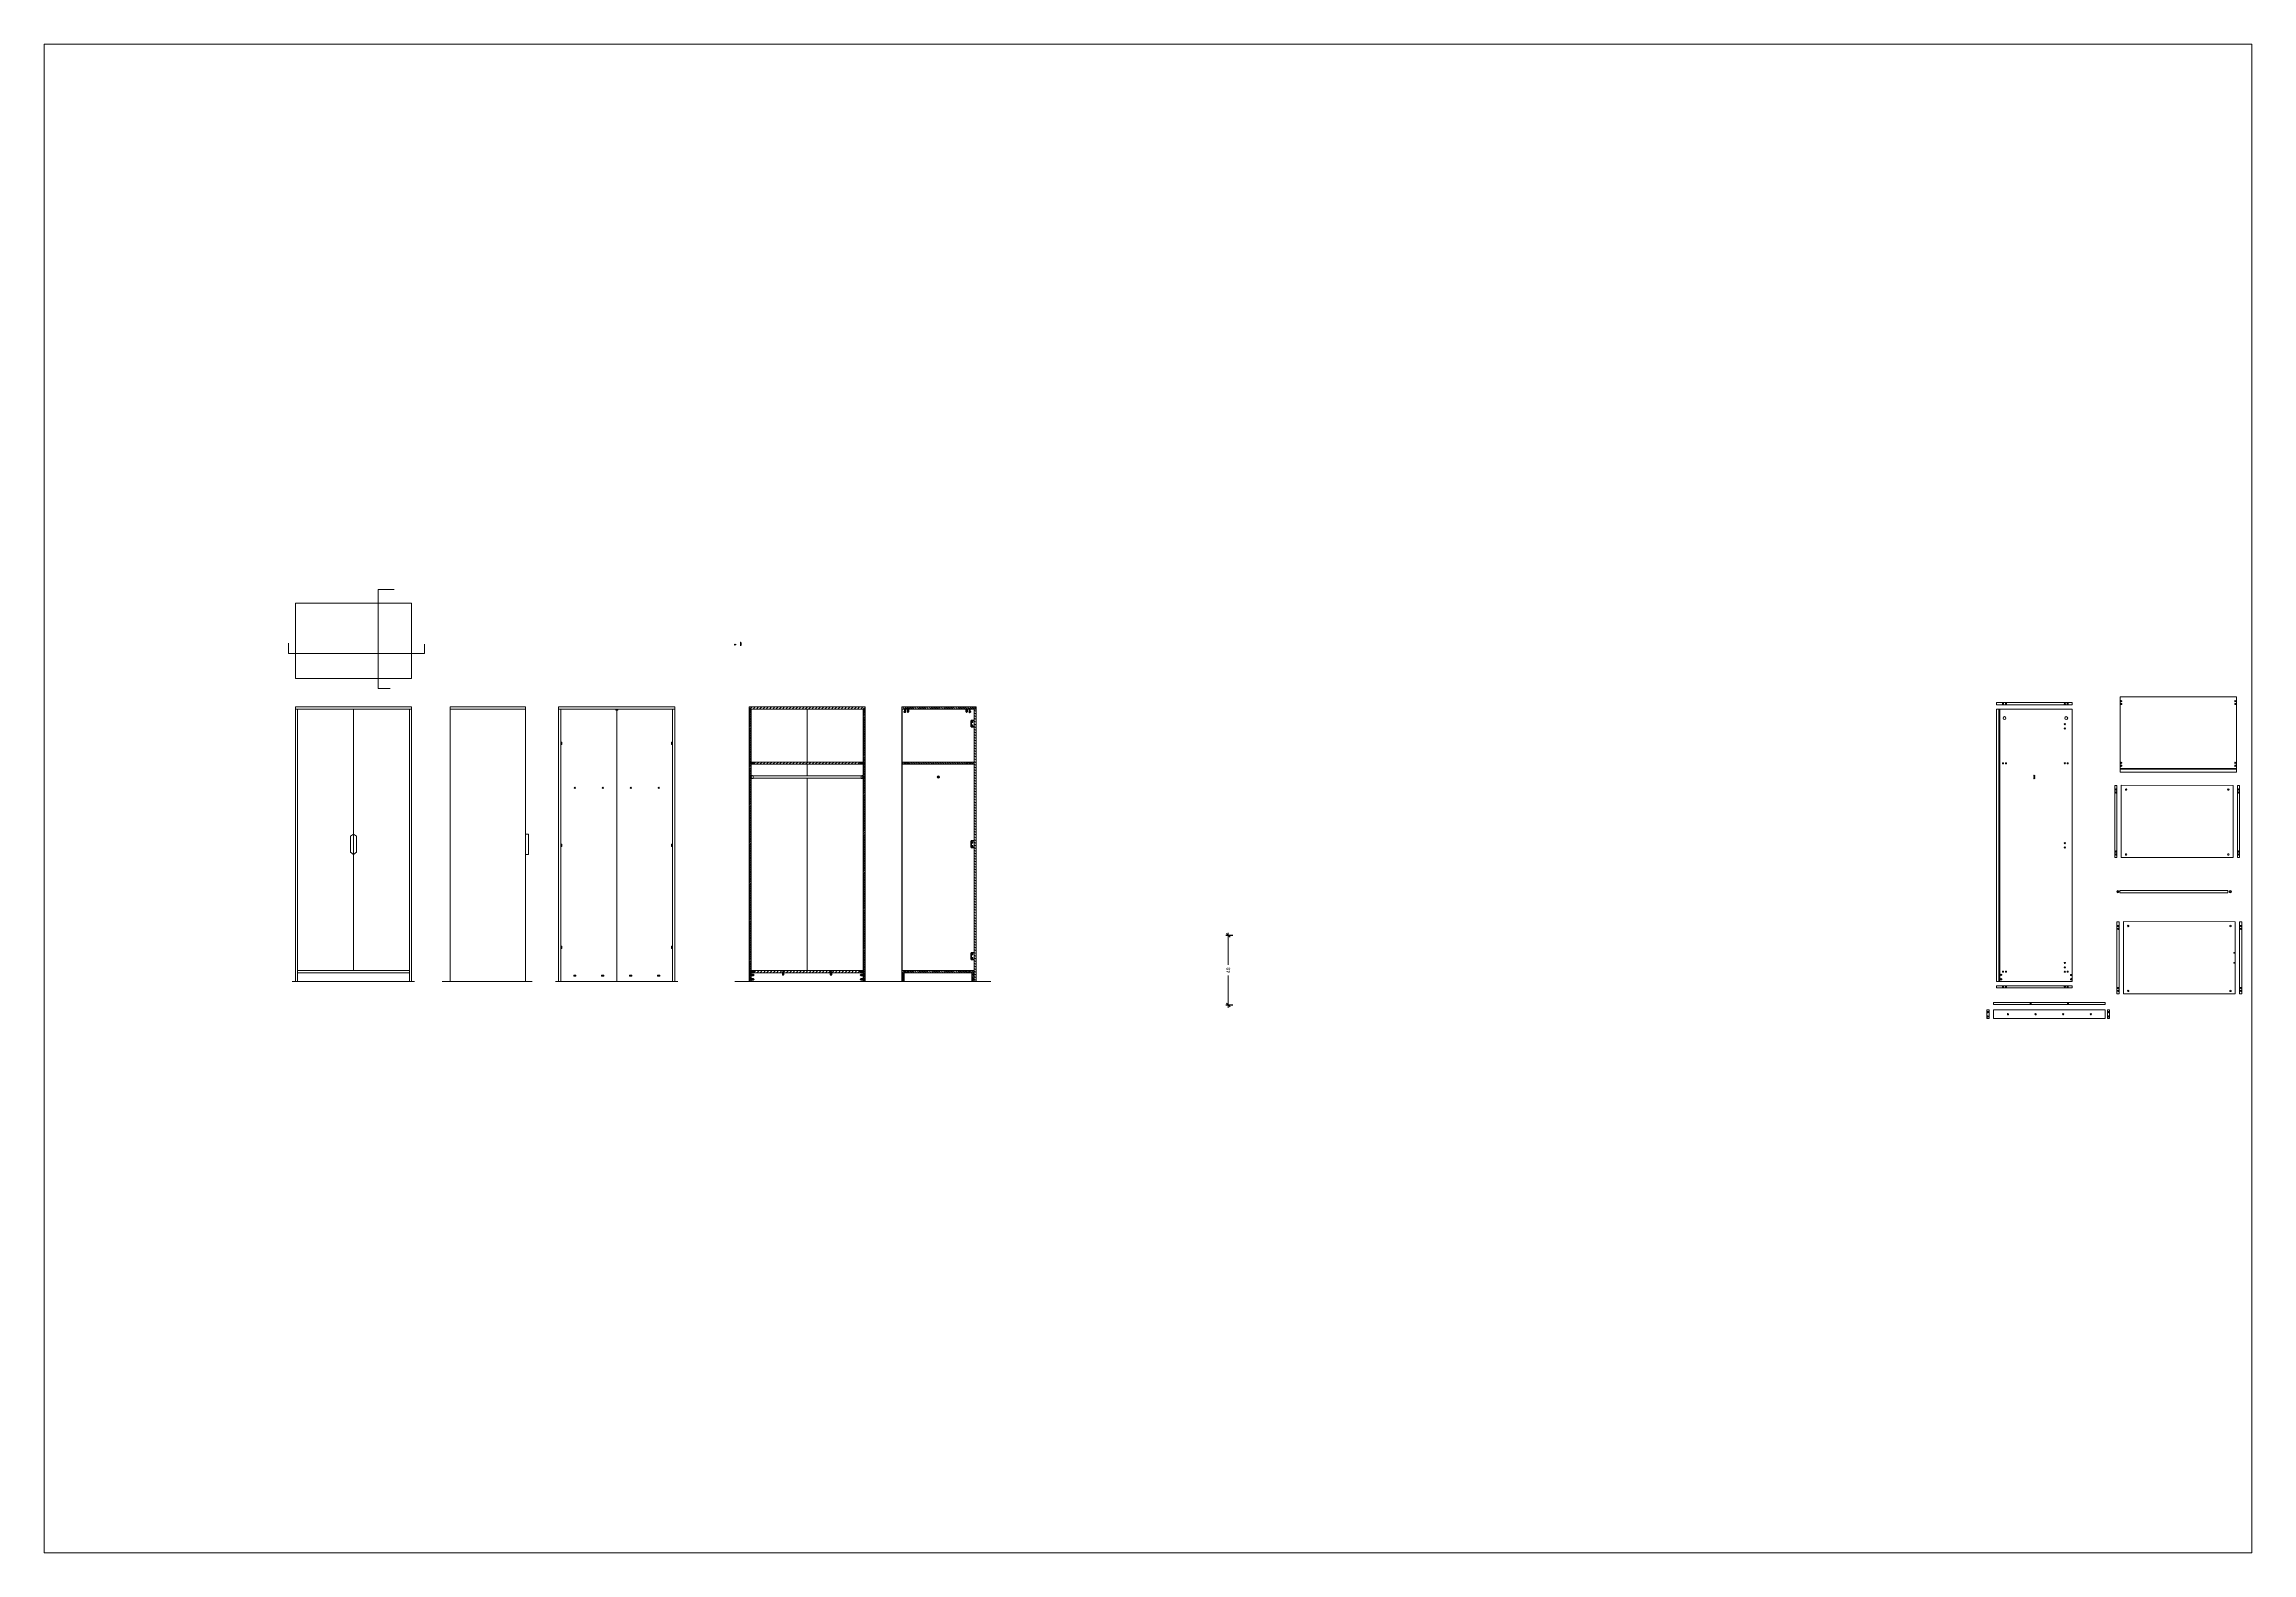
# Paper-space layout 'Layout1' of a CAD drawing. Header units: millimetres. Extents: x 29 to 260, y 20 to 177.
# The model-space entities are those that its viewports show. They can reach past a viewport. Long polylines and large blocks are cut down to what shows.
import ezdxf

# ---------------------------------------------------------------- set-up
doc = ezdxf.new("R2010")
doc.units = ezdxf.units.MM
doc.linetypes.add('ACAD_ISO02W100', pattern=[15, 12, -3])
for name, color, linetype, lineweight in [('linea di terra', 1, 'Continuous', 18), ('linee non sezionate', 8, 'Continuous', 18), ('linee quote', 6, 'Continuous', 18), ('linee sezionate', 7, 'Continuous', 18), ('retini', 11, 'Continuous', 18), ('riquadro viti', 2, 'Continuous', 18), ('viti e cerniere', 4, 'Continuous', 18)]:
    doc.layers.add(name, color=color, linetype=linetype, lineweight=lineweight)
doc.layers.add('viti sottili', color=4, linetype='Continuous')
doc.styles.add('ARIAL', font='Arial.ttf')
doc.dimstyles.new('E-0050_TICK_12', dxfattribs={"dimtxt": 2.5, "dimasz": 2.5, "dimexe": 1.8, "dimexo": 1.2, "dimgap": 1.8, "dimtad": 0, "dimdec": 0, "dimzin": 0, "dimdsep": 46, "dimtxsty": 'ARIAL', "dimblk": 'OBLIQUE', "dimblk1": 'OBLIQUE', "dimblk2": 'OBLIQUE', "dimcen": 1.8, "dimdle": 1.8, "dimclrd": 256, "dimclre": 256, "dimclrt": 256, "dimadec": 0, "dimazin": 0, "dimtfac": 1, "dimtdec": 0, "dimtmove": 1, "dimatfit": 3, "dimldrblk": 'OPEN90', "dimfxl": 1, "dimtfill": 1, "dimtfillclr": 7, "dimtolj": 1, "dimtzin": 0, "dimlwd": -1, "dimarcsym": 0})

# ---------------------------------------------------------------- blocks, each defined once
blk = doc.blocks.new('_Oblique')
at = {"color": 0, "linetype": 'ByBlock', "lineweight": -2}
blk.add_line((-0.5, -0.5), (0.5, 0.5), dxfattribs=at)
blk = doc.blocks.new('*D12')
at = {"layer": 'linee non sezionate', "lineweight": -2, "transparency": 16777216}
for p, q in [((3953, 1812.4), (3948.2, 1812.4)), ((3953, 1764.4), (3948.2, 1764.4))]:
    blk.add_line(p, q, dxfattribs=at)
at = {"layer": 'linee non sezionate', "transparency": 16777216}
for p, q in [((3950, 1814.2), (3950, 1792.1)), ((3950, 1762.6), (3950, 1784.8))]:
    blk.add_line(p, q, dxfattribs=at)
at = {"layer": 'linee non sezionate', "transparency": 16777216, "xscale": 2.5, "yscale": 2.5, "zscale": 2.5}
for p, rotation in [((3950, 1812.4), 90), ((3950, 1764.4), 270)]:
    blk.add_blockref('_Oblique', p, dxfattribs=dict(at, rotation=rotation))
at = {"layer": 'linee non sezionate', "transparency": 16777216, "insert": (3950, 1788.4), "char_height": 2.5, "attachment_point": 5, "rotation": 90, "style": 'ARIAL', "bg_fill": 3, "box_fill_scale": 1.1, "bg_fill_color": 256, "bg_fill_true_color": 13158600, "bg_fill_transparency": 0}
blk.add_mtext('\\A1;48', dxfattribs=at)
blk = doc.blocks.new('_Open90')
at = {"color": 0, "linetype": 'ByBlock', "lineweight": -2}
for p, q in [((0, 0), (-1, 0)), ((-0.5, 0.5), (0, 0)), ((0, 0), (-0.5, -0.5))]:
    blk.add_line(p, q, dxfattribs=at)
blk = doc.blocks.new('vitetassello')
at = {"layer": 'viti e cerniere'}
for p, q in [((-0.1, 1.8), (-0.1, 1.6)), ((-0.1, 1.6), (0.2, 1.6)), ((-0.1, 0.4), (-0.1, 1.6)), ((-0.1, 1.6), (-0.1, 1.6)), ((-0.1, 1.5), (0.3, 1.5)), ((-0.1, 0.5), (-0.1, 1.5)), ((-0.1, 0.5), (0.3, 0.5)), ((0.3, 0.4), (-0.1, 0.4)), ((0, 0.3), (0, 0.3)), ((0, 0.2), (0, 0.1)), ((0, 0.1), (0, 0)), ((0.1, 0.5), (0.1, 1.5)), ((0.1, 0.5), (0.1, 1.5)), ((0.1, 0.5), (0.1, 0.5)), ((0.1, 0.5), (0.1, 0.5)), ((0.1, 0.5), (0.1, 0.5)), ((0.2, 1.8), (0.2, 1.6)), ((0.2, 1.6), (0.2, 1.6)), ((0.2, 1.6), (0.3, 1.6)), ((0.2, 0.4), (0.2, 0.4)), ((0.2, 0.3), (0.2, 0.2)), ((0.2, 0.2), (0.2, 0.1)), ((0.2, 0), (0.2, 0)), ((0.3, 1.6), (0.3, 0.4)), ((0.3, 1.5), (0.3, 1.5)), ((0.3, 1.5), (0.3, 0.5)), ((0, 0), (0.2, 0))]:
    blk.add_line(p, q, dxfattribs=at)
blk.add_lwpolyline([(0.4, 1.8), (0.4, 1.9), (-0.2, 1.9), (-0.2, 1.8)], close=True, dxfattribs=at)
for points in [[(-0.1, 0.3), (0, 0.2), (0.2, 0.2), (0.2, 0.2), (-0.1, 0.3), (0, 0.3), (0.2, 0.2), (0.2, 0.2)], [(-0.1, 0.1), (0, 0.1), (0.2, 0), (0.2, 0), (-0.1, 0.1), (0, 0.1), (0.2, 0.1), (0.2, 0)], [(0, 0.4), (0, 0.3), (0.2, 0.3), (0.2, 0.3), (0, 0.4)], [(0.1, 0.4), (0.2, 0.4), (0.2, 0.3)]]:
    blk.add_lwpolyline(points, dxfattribs=at)

msp = doc.modelspace()

# ---------------------------------------------------------------- hatches: boundary and pattern name
at = {"layer": 'retini'}
h = msp.add_hatch(dxfattribs=at)
h.set_pattern_fill('ANSI31', color=256, scale=0.5)
h.paths.add_polyline_path([(3700, 1969.7), (3620, 1969.7), (3620, 1968.2), (3620.4, 1968.2), (3620.4, 1968.7), (3621.1, 1968.7), (3621.1, 1968.2), (3698.5, 1968.2), (3698.9, 1968.2), (3698.9, 1968.7), (3699.6, 1968.7), (3699.6, 1968.2), (3700, 1968.2)])
h = msp.add_hatch(dxfattribs=at)
h.set_pattern_fill('ANSI31', color=256, scale=0.3, angle=189)
h.paths.add_polyline_path([(3621.5, 1968.2), (3621.1, 1968.2), (3621.1, 1966.1), (3620.4, 1966.1), (3620.4, 1968.2), (3620, 1968.2), (3620, 1780.7), (3621.5, 1780.7), (3621.5, 1781.8), (3620.8, 1781.8), (3620.8, 1782.5), (3621.5, 1782.5), (3621.5, 1784.8), (3620.8, 1784.8), (3620.8, 1785.5), (3621.5, 1785.5), (3621.5, 1787), (3620.8, 1787), (3620.8, 1787.7), (3621.5, 1787.7), (3621.5, 1921.1), (3620.6, 1921.1), (3620.6, 1921.8), (3621.5, 1921.8), (3621.5, 1930.5), (3620.8, 1930.5), (3620.8, 1931.2), (3621.5, 1931.2)])
h = msp.add_hatch(dxfattribs=at)
h.set_pattern_fill('ANSI31', color=256, scale=0.3, angle=189)
h.paths.add_polyline_path([(3700, 1968.2), (3699.6, 1968.2), (3699.6, 1966.1), (3698.9, 1966.1), (3698.9, 1968.2), (3698.5, 1968.2), (3698.5, 1931.2), (3699.3, 1931.2), (3699.3, 1930.5), (3698.5, 1930.5), (3698.5, 1921.8), (3699.4, 1921.8), (3699.4, 1921.4), (3699.4, 1921.1), (3698.5, 1921.1), (3698.5, 1787.7), (3699.3, 1787.7), (3699.3, 1787), (3698.5, 1787), (3698.5, 1785.5), (3699.3, 1785.5), (3699.3, 1784.8), (3698.5, 1784.8), (3698.5, 1782.5), (3699.3, 1782.5), (3699.3, 1781.8), (3698.5, 1781.8), (3698.5, 1780.7), (3700, 1780.7)])
h = msp.add_hatch(dxfattribs=at)
h.set_pattern_fill('ANSI31', color=256, scale=0.3, angle=189)
h.paths.add_polyline_path([(3776.4, 1969.7), (3725.2, 1969.7), (3725.2, 1968.2), (3727, 1968.2), (3727, 1968.7), (3727.7, 1968.7), (3727.7, 1968.2), (3729, 1968.2), (3729, 1968.7), (3729.7, 1968.7), (3729.7, 1968.2), (3769.5, 1968.2), (3769.5, 1968.7), (3770.2, 1968.7), (3770.2, 1968.2), (3771.5, 1968.2), (3771.5, 1968.6), (3771.5, 1968.7), (3772.2, 1968.7), (3772.2, 1968.2), (3776.4, 1968.2)])
h = msp.add_hatch(dxfattribs=at)
h.set_pattern_fill('ANSI31', color=256, scale=0.5, angle=104)
h.paths.add_polyline_path([(3776.4, 1968.2), (3774.9, 1968.2), (3774.9, 1780.7), (3776.4, 1780.7)])
h = msp.add_hatch(dxfattribs=at)
h.set_pattern_fill('ANSI31', color=256, scale=0.5)
h.paths.add_polyline_path([(3698.5, 1931.7), (3621.5, 1931.7), (3621.5, 1931.2), (3623.3, 1931.2), (3623.3, 1930.5), (3621.5, 1930.5), (3621.5, 1930.2), (3698.5, 1930.2), (3698.5, 1930.5), (3696.8, 1930.5), (3696.8, 1931.2), (3698.5, 1931.2)])
h = msp.add_hatch(dxfattribs=at)
h.set_pattern_fill('ANSI31', color=256, scale=0.3, angle=189)
h.paths.add_polyline_path([(3774.9, 1931.7), (3725.4, 1931.7), (3725.4, 1930.2), (3774.9, 1930.2)])
h.paths.add_polyline_path([(3729, 1930.9, -1), (3729.8, 1930.9, -1)], flags=16)
h.paths.add_polyline_path([(3726.9, 1930.9, -1), (3727.8, 1930.9, -1)], flags=16)
h.paths.add_polyline_path([(3770.3, 1930.9, -1), (3769.5, 1930.9, -1)], flags=16)
h.paths.add_polyline_path([(3772.3, 1930.9, -1), (3771.5, 1930.9, -1)], flags=16)
h = msp.add_hatch(dxfattribs=at)
h.set_pattern_fill('ANSI31', color=256, scale=0.1, angle=243)
h.paths.add_polyline_path([(3751.1, 1921.4, 1), (3749.6, 1921.4, 1)])
h = msp.add_hatch(dxfattribs=at)
h.set_pattern_fill('ANSI31', color=256, scale=0.5)
h.paths.add_polyline_path([(3696.8, 1787.7), (3698.5, 1787.7), (3698.5, 1788.2), (3621.5, 1788.2), (3621.5, 1787.7), (3623.3, 1787.7), (3623.3, 1787), (3621.5, 1787), (3621.5, 1786.7), (3643.1, 1786.7), (3643.1, 1787.4), (3643.8, 1787.4), (3643.8, 1786.7), (3676.1, 1786.7), (3676.1, 1787.5), (3676.8, 1787.5), (3676.8, 1786.7), (3698.5, 1786.7), (3698.5, 1787), (3696.8, 1787)])
h = msp.add_hatch(dxfattribs=at)
h.set_pattern_fill('ANSI31', color=256, scale=0.3, angle=189)
h.paths.add_polyline_path([(3725.4, 1788.2), (3725.4, 1786.7), (3774.9, 1786.7), (3774.9, 1788.2)])
h.paths.add_polyline_path([(3729, 1787.4, -1), (3729.8, 1787.4, -1)], flags=16)
h.paths.add_polyline_path([(3726.9, 1787.4, -1), (3727.8, 1787.4, -1)], flags=16)
h.paths.add_polyline_path([(3770.3, 1787.4, -1), (3769.5, 1787.4, -1)], flags=16)
h.paths.add_polyline_path([(3772.3, 1787.4, -1), (3771.5, 1787.4, -1)], flags=16)
h = msp.add_hatch(dxfattribs=at)
h.set_pattern_fill('ANSI31', color=256, scale=0.2, angle=349)
h.paths.add_polyline_path([(3726.9, 1786.7), (3725.4, 1786.7), (3725.4, 1780.7), (3726.9, 1780.7)])
h.paths.add_polyline_path([(3725.7, 1785.2, -1), (3726.5, 1785.2, -1)], flags=16)
h.paths.add_polyline_path([(3726.5, 1782.2, -1), (3725.7, 1782.2, -1)], flags=16)
h = msp.add_hatch(dxfattribs=at)
h.set_pattern_fill('ANSI31', color=256, scale=0.2, angle=349)
h.paths.add_polyline_path([(3774.9, 1786.7), (3773.4, 1786.7), (3773.4, 1780.7), (3774.9, 1780.7)])
h.paths.add_polyline_path([(3774.5, 1782.2, -1), (3773.7, 1782.2, -1)], flags=16)
h.paths.add_polyline_path([(3773.7, 1785.2, -1), (3774.5, 1785.2, -1)], flags=16)

# ---------------------------------------------------------------- linework, layer by layer
at = {"layer": 'linea di terra'}
for p, q in [((3305.5, 1780.7), (3389.6, 1780.7)), ((3408.8, 1780.7), (3470.6, 1780.7)), ((3486.8, 1780.7), (3570.9, 1780.7)), ((3610.3, 1780.7), (3786.5, 1780.7))]:
    msp.add_line(p, q, dxfattribs=at)
at = {"layer": 'linee non sezionate'}
for p, q in [((3387.7, 2041.2), (3307.7, 2041.2)), ((3307.7, 2041.2), (3307.7, 1989.2)), ((3387.7, 1989.2), (3387.7, 2041.2)), ((3610.2, 2012.6), (3610.2, 2012.6)), ((3307.7, 1989.2), (3387.7, 1989.2)), ((3387.7, 1969.7), (3307.7, 1969.7)), ((3307.7, 1969.7), (3307.7, 1780.7)), ((3307.7, 1968.2), (3387.7, 1968.2)), ((3309.2, 1968.2), (3309.2, 1780.7)), ((3347.7, 1968.2), (3347.7, 1788.2)), ((3386.2, 1968.2), (3386.2, 1780.7)), ((3387.7, 1780.7), (3387.7, 1969.7)), ((3414.2, 1780.7), (3414.2, 1969.7)), ((3414.2, 1969.7), (3466.2, 1969.7)), ((3466.2, 1968.2), (3414.2, 1968.2)), ((3466.2, 1969.7), (3466.2, 1780.7)), ((3568.9, 1969.7), (3488.9, 1969.7)), ((3488.9, 1969.7), (3488.9, 1780.7)), ((3488.9, 1968.2), (3568.9, 1968.2)), ((3490.4, 1968.2), (3490.4, 1780.7)), ((3528.9, 1968.2), (3528.9, 1780.7)), ((3567.4, 1968.2), (3567.4, 1780.7)), ((3568.9, 1780.7), (3568.9, 1969.7)), ((3660, 1968.2), (3660, 1931.7)), ((4478.9, 1972.7), (4478.9, 1971.2)), ((4530.9, 1972.7), (4478.9, 1972.7)), ((4478.9, 1971.2), (4530.9, 1971.2)), ((4480.6, 1968.2), (4480.6, 1780.7)), ((4481.1, 1780.7), (4481.1, 1968.2)), ((4530.9, 1971.2), (4530.9, 1972.7)), ((3621.5, 1922.5), (3622.3, 1922.5)), ((3622.3, 1920.4), (3621.5, 1920.4)), ((3622.3, 1922.5), (3622.3, 1922.3)), ((3622.3, 1922.3), (3622.8, 1922.3)), ((3622.3, 1920.5), (3622.3, 1920.4)), ((3622.8, 1920.5), (3622.3, 1920.5)), ((3622.8, 1922.3), (3622.8, 1920.7)), ((3622.8, 1922.2), (3697.2, 1922.2)), ((3622.8, 1920.7), (3622.8, 1920.5)), ((3622.8, 1920.7), (3697.2, 1920.7)), ((3660, 1930.2), (3660, 1922.2)), ((3660, 1920.7), (3660, 1788.2)), ((3697.2, 1922.2), (3697.2, 1922.3)), ((3697.2, 1922.3), (3697.7, 1922.3)), ((3697.2, 1920.5), (3697.2, 1922.2)), ((3697.7, 1920.5), (3697.2, 1920.5)), ((3697.7, 1922.3), (3697.7, 1922.5)), ((3697.7, 1922.5), (3698.5, 1922.5)), ((3697.7, 1920.4), (3697.7, 1920.5)), ((3698.5, 1920.4), (3697.7, 1920.4)), ((3698.5, 1921.4), (3698.5, 1921.4)), ((4560.3, 1915.6), (4560.3, 1866.1)), ((4561.8, 1915.6), (4560.3, 1915.6)), ((4561.1, 1915.6), (4561.8, 1915.6)), ((4561.8, 1866.1), (4561.8, 1915.6)), ((4564.1, 1927.3), (4644.1, 1927.3)), ((4564.1, 1926.8), (4644.1, 1926.8)), ((4564.8, 1915.8), (4641.8, 1915.6)), ((4564.8, 1915.8), (4564.8, 1866.1)), ((4641.8, 1915.6), (4641.8, 1866.1)), ((4646.3, 1915.6), (4644.8, 1915.6)), ((4644.8, 1915.6), (4644.8, 1866.1)), ((4645.6, 1915.6), (4646.3, 1915.6)), ((4646.3, 1866.1), (4646.3, 1915.6)), ((3468.2, 1882.2), (3466.2, 1882.2)), ((3468.2, 1882.2), (3468.2, 1868.2)), ((3468.2, 1868.2), (3466.2, 1868.2)), ((4560.3, 1866.1), (4561.8, 1866.1)), ((4564.8, 1866.1), (4641.8, 1866.1)), ((4644.8, 1866.1), (4646.3, 1866.1)), ((4563.8, 1843.3), (4638.2, 1843.3)), ((4563.8, 1843.3), (4563.8, 1841.8)), ((4563.8, 1841.8), (4638.2, 1841.8)), ((4638.2, 1843.3), (4638.2, 1841.8)), ((4561.8, 1821.7), (4561.8, 1772.2)), ((4563.3, 1821.7), (4561.8, 1821.7)), ((4562.6, 1821.7), (4563.3, 1821.7)), ((4563.3, 1772.2), (4563.3, 1821.7)), ((4566.3, 1821.9), (4643.3, 1821.7)), ((4566.3, 1821.9), (4566.3, 1772.2)), ((4643.3, 1821.7), (4643.3, 1772.2)), ((4646.3, 1821.7), (4646.3, 1772.2)), ((4647.8, 1821.7), (4646.3, 1821.7)), ((4647.1, 1821.7), (4647.8, 1821.7)), ((4647.8, 1772.2), (4647.8, 1821.7)), ((3309.2, 1788.2), (3386.2, 1788.2)), ((3309.2, 1786.7), (3386.2, 1786.7)), ((4476.8, 1764.8), (4476.8, 1766.3)), ((4476.8, 1766.3), (4553.8, 1766.3)), ((4553.8, 1764.8), (4476.8, 1764.8)), ((4478.9, 1777.7), (4478.9, 1776.2)), ((4530.9, 1777.7), (4478.9, 1777.7)), ((4478.9, 1776.2), (4530.9, 1776.2)), ((4530.9, 1776.2), (4530.9, 1777.7)), ((4553.8, 1766.3), (4553.8, 1764.8)), ((4561.8, 1772.2), (4563.3, 1772.2)), ((4566.3, 1772.2), (4643.3, 1772.2)), ((4646.3, 1772.2), (4647.8, 1772.2)), ((4473.8, 1761.1), (4472.3, 1761.1)), ((4472.3, 1761.1), (4472.3, 1755.1)), ((4472.3, 1755.1), (4473.8, 1755.1)), ((4473.8, 1755.1), (4473.8, 1761.1)), ((4476.8, 1761.1), (4476.8, 1755.1)), ((4476.8, 1761.1), (4553.8, 1761.1)), ((4476.8, 1755.1), (4553.8, 1755.1)), ((4553.8, 1761.1), (4553.8, 1755.1)), ((4555.3, 1755.1), (4555.3, 1761.1)), ((4555.3, 1761.1), (4556.8, 1761.1)), ((4556.8, 1755.1), (4555.3, 1755.1)), ((4556.8, 1761.1), (4556.8, 1755.1))]:
    msp.add_line(p, q, dxfattribs=at)
for points in [[(4564.1, 1976.7), (4564.1, 1924.7), (4644.1, 1924.7), (4644.1, 1976.7)], [(4530.9, 1780.7), (4530.9, 1968.2), (4478.9, 1968.2), (4478.9, 1780.7), (4511.8, 1780.7)]]:
    msp.add_lwpolyline(points, close=True, dxfattribs=at)
for points in [[(3347.7, 1868.2), (3345.7, 1869.7), (3345.7, 1880.7), (3347.7, 1882.2)], [(3347.7, 1868.2), (3349.7, 1869.7), (3349.7, 1880.7), (3347.7, 1882.2)]]:
    msp.add_lwpolyline(points, dxfattribs=at)
for centre in [(4562.4, 1842.5), (4639.9, 1842.5)]:
    msp.add_circle(centre, 0.75, dxfattribs=at)
at = {"layer": 'linee quote'}
for p, q in [((3364.7, 1989.2), (3364.7, 2050.6)), ((3364.7, 2050.6), (3375.7, 2050.6)), ((3302.9, 2006.4), (3302.9, 2013.7)), ((3396.6, 2006.4), (3396.6, 2012.9)), ((3348.3, 2006.4), (3302.9, 2006.4)), ((3348.3, 2006.4), (3396.6, 2006.4)), ((3364.7, 1989.2), (3364.7, 1982.3)), ((3364.7, 1982.3), (3372.9, 1982.3))]:
    msp.add_line(p, q, dxfattribs=at)
at = {"layer": 'linee sezionate'}
for p, q in [((3620, 1968.2), (3620.4, 1968.2)), ((3621.1, 1968.2), (3698.5, 1968.2)), ((3621.5, 1931.2), (3621.5, 1968.2)), ((3776.4, 1969.7), (3725.2, 1969.7)), ((3725.2, 1969.7), (3725.2, 1780.7)), ((3725.4, 1968.2), (3725.4, 1788.2)), ((3725.4, 1968.2), (3725.4, 1788.2)), ((3776.4, 1969.7), (3776.4, 1968.2)), ((3621.5, 1931.7), (3698.5, 1931.7)), ((3621.5, 1921.8), (3621.5, 1930.5)), ((3621.5, 1930.2), (3698.5, 1930.2)), ((3621.5, 1787.7), (3621.5, 1921.1)), ((3621.5, 1788.2), (3698.5, 1788.2)), ((3621.5, 1785.5), (3621.5, 1787)), ((3621.5, 1786.7), (3643.1, 1786.7)), ((3621.5, 1782.5), (3621.5, 1784.8)), ((3621.5, 1780.7), (3621.5, 1781.8)), ((3643.8, 1786.7), (3676.1, 1786.7)), ((3676.8, 1786.7), (3698.5, 1786.7))]:
    msp.add_line(p, q, dxfattribs=at)
for points in [[(3700, 1968.2), (3700, 1969.7), (3620, 1969.7), (3620, 1780.7)], [(3698.9, 1968.2), (3698.5, 1968.2), (3698.5, 1931.2)], [(3700, 1780.7), (3700, 1968.2), (3699.6, 1968.2)], [(3727, 1968.2), (3725.2, 1968.2)], [(3729, 1968.2), (3727.7, 1968.2)], [(3769.5, 1968.2), (3729.7, 1968.2)], [(3771.5, 1968.2), (3770.2, 1968.2)], [(3776.4, 1780.7), (3776.4, 1968.2), (3772.2, 1968.2)], [(3774.9, 1780.7), (3774.9, 1968.2)], [(3698.5, 1930.5), (3698.5, 1921.8)], [(3774.9, 1931.7), (3725.4, 1931.7), (3725.4, 1930.2), (3774.9, 1930.2)], [(3698.5, 1921.1), (3698.5, 1787.7)], [(3698.5, 1787), (3698.5, 1785.5)], [(3698.5, 1784.8), (3698.5, 1782.5)], [(3698.5, 1781.8), (3698.5, 1780.7)], [(3774.9, 1788.2), (3725.4, 1788.2), (3725.4, 1786.7), (3774.9, 1786.7)], [(3725.4, 1786.7), (3725.4, 1780.7)], [(3726.9, 1780.7), (3726.9, 1786.7)], [(3773.4, 1786.7), (3773.4, 1780.7)]]:
    msp.add_lwpolyline(points, dxfattribs=at)
msp.add_circle((3750.4, 1921.4), 0.75, dxfattribs=at)
at = {"layer": 'riquadro viti', "linetype": 'ACAD_ISO02W100', "ltscale": 0.05}
for points in [[(3620.4, 1966.1), (3620.4, 1968.7), (3621.1, 1968.7), (3621.1, 1966.1)], [(3698.9, 1966.1), (3698.9, 1968.7), (3699.6, 1968.7), (3699.6, 1966.1)], [(3729, 1966.1), (3729, 1968.7), (3729.7, 1968.7), (3729.7, 1966.1)], [(3769.5, 1966.1), (3769.5, 1968.7), (3770.2, 1968.7), (3770.2, 1966.1)], [(3620.6, 1921.1), (3621.8, 1921.1), (3621.8, 1921.4), (3621.8, 1921.8), (3620.6, 1921.8)], [(3698.2, 1921.1), (3699.4, 1921.1), (3699.4, 1921.4), (3699.4, 1921.8), (3698.2, 1921.8)], [(3623.3, 1784.8), (3620.8, 1784.8), (3620.8, 1785.5), (3623.3, 1785.5)], [(3623.3, 1781.8), (3620.8, 1781.8), (3620.8, 1782.5), (3623.3, 1782.5)], [(3643.1, 1784.9), (3643.1, 1787.4), (3643.8, 1787.4), (3643.8, 1784.9)], [(3676.1, 1784.9), (3676.1, 1787.5), (3676.8, 1787.5), (3676.8, 1784.9)], [(3699.3, 1784.8), (3696.8, 1784.8), (3696.8, 1785.5), (3699.3, 1785.5)], [(3699.3, 1781.8), (3696.8, 1781.8), (3696.8, 1782.5), (3699.3, 1782.5)]]:
    msp.add_lwpolyline(points, close=True, dxfattribs=at)
at = {"layer": 'riquadro viti', "ltscale": 0.03}
for points in [[(3727.7, 1966.6), (3727.7, 1968.6), (3727.7, 1968.7), (3727, 1968.7), (3727, 1966.8, 2.428654)], [(3771.5, 1966.6), (3771.5, 1968.6), (3771.5, 1968.7), (3772.2, 1968.7), (3772.2, 1966.8, -2.428654)]]:
    msp.add_lwpolyline(points, format="xyb", close=True, dxfattribs=at)
at = {"layer": 'riquadro viti', "ltscale": 0.05}
for points in [[(3623.3, 1930.5), (3620.8, 1930.5), (3620.8, 1931.2), (3623.3, 1931.2)], [(3699.3, 1930.5), (3696.8, 1930.5), (3696.8, 1931.2), (3699.3, 1931.2)], [(3623.3, 1787), (3620.8, 1787), (3620.8, 1787.7), (3623.3, 1787.7)], [(3699.3, 1787), (3696.8, 1787), (3696.8, 1787.7), (3699.3, 1787.7)]]:
    msp.add_lwpolyline(points, close=True, dxfattribs=at)
at = {"layer": 'viti e cerniere'}
for p, q in [((3610.2, 2012.7), (3610.2, 2012.7)), ((3610.2, 2012.5), (3610.3, 2012.5)), ((3610.3, 2012.7), (3610.4, 2012.7)), ((3610.4, 2012.5), (3610.5, 2012.5)), ((3610.5, 2012.7), (3610.6, 2012.7)), ((3610.6, 2012.5), (3610.7, 2012.5)), ((3610.8, 2012.5), (3610.9, 2012.5)), ((3610.9, 2012.7), (3610.9, 2012.7)), ((3727.1, 1968.5), (3727.2, 1968.5)), ((3727.1, 1968.5), (3727.2, 1968.5)), ((3727.1, 1968.3), (3727.2, 1968.4)), ((3727.1, 1968.3), (3727.2, 1968.3)), ((3727.1, 1968.2), (3727.1, 1966.8)), ((3727.2, 1968.2), (3727.1, 1968.2)), ((3727.1, 1966.4), (3727.1, 1966.7)), ((3727.1, 1966.7), (3727.1, 1966.7)), ((3727.2, 1968.5), (3727.2, 1968.6)), ((3727.2, 1968.6), (3727.4, 1968.6)), ((3727.2, 1968.4), (3727.2, 1968.5)), ((3727.2, 1968.2), (3727.2, 1968.3)), ((3727.2, 1968.2), (3727.2, 1968.2)), ((3727.4, 1968.6), (3727.4, 1968.6)), ((3727.4, 1968.6), (3727.5, 1968.6)), ((3727.4, 1968.5), (3727.5, 1968.6)), ((3727.4, 1968.4), (3727.4, 1968.5)), ((3727.4, 1968.3), (3727.4, 1968.4)), ((3727.4, 1968.4), (3727.5, 1968.4)), ((3727.4, 1968.4), (3727.5, 1968.4)), ((3727.4, 1968.2), (3727.5, 1968.3)), ((3727.4, 1968.3), (3727.5, 1968.3)), ((3727.6, 1968.2), (3727.4, 1968.2)), ((3727.4, 1968.2), (3727.4, 1968.2)), ((3727.5, 1966.4), (3727.5, 1966.6)), ((3727.6, 1966.7), (3727.6, 1968.2)), ((3727.6, 1966.8), (3727.6, 1966.8)), ((3727.6, 1966.7), (3727.6, 1966.7)), ((3771.5, 1966.4), (3771.5, 1966.2)), ((3771.7, 1966.4), (3771.5, 1966.4)), ((3771.5, 1966.2), (3772.2, 1966.2)), ((3771.6, 1966.7), (3771.6, 1968.2)), ((3771.6, 1968.2), (3771.8, 1968.2)), ((3771.6, 1966.8), (3771.6, 1966.8)), ((3771.6, 1966.7), (3771.6, 1966.7)), ((3771.7, 1966.4), (3771.7, 1966.6)), ((3772, 1968.6), (3771.8, 1968.6)), ((3771.8, 1968.6), (3771.8, 1968.6)), ((3771.8, 1968.4), (3771.8, 1968.5)), ((3771.8, 1968.3), (3771.8, 1968.4)), ((3771.8, 1968.2), (3771.8, 1968.2)), ((3772, 1968.5), (3772, 1968.6)), ((3772, 1968.4), (3772, 1968.5)), ((3772, 1968.2), (3772, 1968.3)), ((3772, 1968.2), (3772.2, 1968.2)), ((3772.1, 1966.4), (3772.1, 1966.7)), ((3772.1, 1966.7), (3772.1, 1966.7)), ((3772.2, 1966.4), (3772.1, 1966.4)), ((3772.2, 1968.2), (3772.2, 1966.8)), ((3772.2, 1966.2), (3772.2, 1966.4)), ((3773.7, 1959.2), (3773.7, 1959.3)), ((3773.7, 1959.3), (3773.8, 1959.3)), ((3773.8, 1959.2), (3773.7, 1959.2)), ((3773.7, 1957), (3773.7, 1957.1)), ((3773.7, 1957.1), (3773.8, 1957.1)), ((3773.8, 1957), (3773.7, 1957)), ((3773.8, 1959.4), (3773.9, 1959.4)), ((3773.8, 1959.3), (3773.8, 1959.4)), ((3773.8, 1959.2), (3773.9, 1959.3)), ((3773.9, 1959.2), (3773.8, 1959.3)), ((3773.8, 1959), (3773.8, 1959.2)), ((3773.9, 1959), (3773.8, 1959)), ((3773.8, 1957.2), (3773.9, 1957.2)), ((3773.8, 1957.1), (3773.8, 1957.2)), ((3773.8, 1957), (3773.9, 1957.1)), ((3773.9, 1957), (3773.8, 1957.1)), ((3773.8, 1956.8), (3773.8, 1957)), ((3773.9, 1956.8), (3773.8, 1956.8)), ((3773.9, 1959.4), (3773.9, 1959.3)), ((3773.9, 1959.3), (3774.1, 1959.3)), ((3774.1, 1959.2), (3773.9, 1959.2)), ((3773.9, 1959.2), (3773.9, 1959)), ((3773.9, 1957.2), (3773.9, 1957.1)), ((3773.9, 1957.1), (3774.1, 1957.1)), ((3774.1, 1957), (3773.9, 1957)), ((3773.9, 1957), (3773.9, 1956.8)), ((3774.1, 1959.3), (3774.1, 1959.2)), ((3774.1, 1957.1), (3774.1, 1957)), ((3620.9, 1921.5), (3620.8, 1921.5)), ((3620.8, 1921.3), (3620.8, 1921.3)), ((3620.8, 1921.3), (3620.8, 1921.2)), ((3620.9, 1921.3), (3620.8, 1921.2)), ((3621, 1921.6), (3620.9, 1921.5)), ((3621, 1921.6), (3621, 1921.5)), ((3621.1, 1921.5), (3621, 1921.5)), ((3621, 1921.3), (3621, 1921.2)), ((3621.1, 1921.3), (3621, 1921.2)), ((3621.2, 1921.6), (3621.1, 1921.5)), ((3621.2, 1921.3), (3621.1, 1921.3)), ((3621.2, 1921.6), (3621.2, 1921.5)), ((3621.3, 1921.5), (3621.2, 1921.5)), ((3621.2, 1921.3), (3621.2, 1921.2)), ((3621.3, 1921.3), (3621.2, 1921.2)), ((3621.3, 1921.6), (3621.3, 1921.5)), ((3621.3, 1921.6), (3621.3, 1921.5)), ((3621.4, 1921.5), (3621.3, 1921.5)), ((3621.4, 1921.3), (3621.3, 1921.3)), ((3621.5, 1921.6), (3621.4, 1921.5)), ((3621.5, 1921.3), (3621.4, 1921.2)), ((3621.4, 1921.3), (3621.4, 1921.2)), ((3621.5, 1921.7), (3621.5, 1921.7)), ((3621.5, 1921.7), (3621.5, 1921.1)), ((3621.5, 1921.3), (3621.5, 1921.3)), ((3621.5, 1921.1), (3621.5, 1921.1)), ((3698.5, 1921.5), (3698.6, 1921.6)), ((3698.5, 1921.5), (3698.5, 1921.5)), ((3698.5, 1921.2), (3698.6, 1921.3)), ((3698.6, 1921.5), (3698.6, 1921.6)), ((3698.6, 1921.5), (3698.7, 1921.5)), ((3698.6, 1921.3), (3698.7, 1921.3)), ((3698.7, 1921.5), (3698.8, 1921.6)), ((3698.7, 1921.3), (3698.8, 1921.3)), ((3698.7, 1921.2), (3698.7, 1921.3)), ((3698.7, 1921.2), (3698.7, 1921.3)), ((3698.8, 1921.5), (3698.8, 1921.6)), ((3698.8, 1921.5), (3698.9, 1921.5)), ((3698.8, 1921.2), (3698.9, 1921.3)), ((3698.8, 1921.2), (3698.8, 1921.3)), ((3698.9, 1921.5), (3699, 1921.6)), ((3698.9, 1921.3), (3699, 1921.3)), ((3699, 1921.5), (3699, 1921.6)), ((3699, 1921.2), (3699.1, 1921.3)), ((3699, 1921.2), (3699, 1921.3)), ((3699.1, 1921.5), (3699.2, 1921.6)), ((3699.1, 1921.3), (3699.2, 1921.3)), ((3699.2, 1921.5), (3699.2, 1921.6)), ((3699.2, 1921.5), (3699.2, 1921.5)), ((3773.7, 1876.2), (3773.7, 1876.3)), ((3773.7, 1876.3), (3773.8, 1876.3)), ((3773.8, 1876.2), (3773.7, 1876.2)), ((3773.7, 1874), (3773.7, 1874.1)), ((3773.7, 1874.1), (3773.8, 1874.1)), ((3773.8, 1874), (3773.7, 1874)), ((3773.8, 1876.4), (3773.9, 1876.4)), ((3773.8, 1876.3), (3773.8, 1876.4)), ((3773.8, 1876.2), (3773.9, 1876.3)), ((3773.9, 1876.2), (3773.8, 1876.3)), ((3773.8, 1876), (3773.8, 1876.2)), ((3773.9, 1876), (3773.8, 1876)), ((3773.8, 1874.2), (3773.9, 1874.2)), ((3773.8, 1874.1), (3773.8, 1874.2)), ((3773.8, 1874), (3773.9, 1874.1)), ((3773.9, 1874), (3773.8, 1874.1)), ((3773.8, 1873.8), (3773.8, 1874)), ((3773.9, 1873.8), (3773.8, 1873.8)), ((3773.9, 1876.4), (3773.9, 1876.3)), ((3773.9, 1876.3), (3774.1, 1876.3)), ((3774.1, 1876.2), (3773.9, 1876.2)), ((3773.9, 1876.2), (3773.9, 1876)), ((3773.9, 1874.2), (3773.9, 1874.1)), ((3773.9, 1874.1), (3774.1, 1874.1)), ((3774.1, 1874), (3773.9, 1874)), ((3773.9, 1874), (3773.9, 1873.8)), ((3774.1, 1876.3), (3774.1, 1876.2)), ((3774.1, 1874.1), (3774.1, 1874)), ((3773.7, 1799.2), (3773.7, 1799.3)), ((3773.7, 1799.3), (3773.8, 1799.3)), ((3773.8, 1799.2), (3773.7, 1799.2)), ((3773.7, 1797), (3773.7, 1797.1)), ((3773.7, 1797.1), (3773.8, 1797.1)), ((3773.8, 1797), (3773.7, 1797)), ((3773.8, 1799.4), (3773.9, 1799.4)), ((3773.8, 1799.3), (3773.8, 1799.4)), ((3773.8, 1799.2), (3773.9, 1799.3)), ((3773.9, 1799.2), (3773.8, 1799.3)), ((3773.8, 1799), (3773.8, 1799.2)), ((3773.9, 1799), (3773.8, 1799)), ((3773.8, 1797.2), (3773.9, 1797.2)), ((3773.8, 1797.1), (3773.8, 1797.2)), ((3773.8, 1797), (3773.9, 1797.1)), ((3773.9, 1797), (3773.8, 1797.1)), ((3773.8, 1796.8), (3773.8, 1797)), ((3773.9, 1796.8), (3773.8, 1796.8)), ((3773.9, 1799.4), (3773.9, 1799.3)), ((3773.9, 1799.3), (3774.1, 1799.3)), ((3774.1, 1799.2), (3773.9, 1799.2)), ((3773.9, 1799.2), (3773.9, 1799)), ((3773.9, 1797.2), (3773.9, 1797.1)), ((3773.9, 1797.1), (3774.1, 1797.1)), ((3774.1, 1797), (3773.9, 1797)), ((3773.9, 1797), (3773.9, 1796.8)), ((3774.1, 1799.3), (3774.1, 1799.2)), ((3774.1, 1797.1), (3774.1, 1797))]:
    msp.add_line(p, q, dxfattribs=at)
at = {"layer": 'viti e cerniere', "linetype": 'ByBlock', "lineweight": 100}
for p, q in [((3620.6, 1968.6), (3620.4, 1968.4)), ((3620.4, 1966.4), (3620.4, 1968.4)), ((3620.6, 1966.2), (3620.4, 1966.4)), ((3620.9, 1968.6), (3620.6, 1968.6)), ((3620.9, 1966.2), (3620.6, 1966.2)), ((3621, 1968.4), (3620.9, 1968.6)), ((3621, 1966.4), (3620.9, 1966.2)), ((3621, 1968.4), (3621, 1966.4)), ((3699.1, 1968.6), (3698.9, 1968.4)), ((3698.9, 1966.4), (3698.9, 1968.4)), ((3699.1, 1966.2), (3698.9, 1966.4)), ((3699.4, 1968.6), (3699.1, 1968.6)), ((3699.4, 1966.2), (3699.1, 1966.2)), ((3699.5, 1968.4), (3699.4, 1968.6)), ((3699.5, 1966.4), (3699.4, 1966.2)), ((3699.5, 1968.4), (3699.5, 1966.4)), ((3729.2, 1968.6), (3729.1, 1968.4)), ((3729.1, 1966.4), (3729.1, 1968.4)), ((3729.2, 1966.2), (3729.1, 1966.4)), ((3729.5, 1968.6), (3729.2, 1968.6)), ((3729.5, 1966.2), (3729.2, 1966.2)), ((3729.7, 1968.4), (3729.5, 1968.6)), ((3729.7, 1966.4), (3729.5, 1966.2)), ((3729.7, 1968.4), (3729.7, 1966.4)), ((3769.7, 1968.6), (3769.6, 1968.4)), ((3769.6, 1966.4), (3769.6, 1968.4)), ((3769.7, 1966.2), (3769.6, 1966.4)), ((3770, 1968.6), (3769.7, 1968.6)), ((3770, 1966.2), (3769.7, 1966.2)), ((3770.2, 1968.4), (3770, 1968.6)), ((3770.2, 1966.4), (3770, 1966.2)), ((3770.2, 1968.4), (3770.2, 1966.4)), ((3772.9, 1955.9), (3772.9, 1960.4)), ((3772.9, 1960.4), (3774.9, 1960.4)), ((3774.9, 1955.9), (3772.9, 1955.9)), ((3621, 1931.2), (3620.8, 1931)), ((3620.8, 1931), (3620.8, 1930.7)), ((3620.8, 1930.7), (3621, 1930.6)), ((3621, 1931.2), (3623, 1931.2)), ((3623, 1930.6), (3621, 1930.6)), ((3623, 1931.2), (3623.2, 1931)), ((3623.2, 1930.7), (3623, 1930.6)), ((3623.2, 1931), (3623.2, 1930.7)), ((3697, 1931.2), (3696.8, 1931)), ((3696.8, 1931), (3696.8, 1930.7)), ((3696.8, 1930.7), (3697, 1930.6)), ((3697, 1931.2), (3699.1, 1931.2)), ((3699.1, 1930.6), (3697, 1930.6)), ((3699.1, 1931.2), (3699.3, 1931)), ((3699.3, 1930.7), (3699.1, 1930.6)), ((3699.3, 1931), (3699.3, 1930.7)), ((3772.9, 1872.9), (3772.9, 1877.4)), ((3772.9, 1877.4), (3774.9, 1877.4)), ((3774.9, 1872.9), (3772.9, 1872.9)), ((3772.9, 1795.9), (3772.9, 1800.4)), ((3772.9, 1800.4), (3774.9, 1800.4)), ((3774.9, 1795.9), (3772.9, 1795.9)), ((3621, 1787.7), (3620.8, 1787.5)), ((3620.8, 1787.5), (3620.8, 1787.2)), ((3620.8, 1787.2), (3621, 1787.1)), ((3621, 1785.5), (3620.8, 1785.3)), ((3620.8, 1785.3), (3620.8, 1785)), ((3620.8, 1785), (3621, 1784.8)), ((3621, 1782.4), (3620.8, 1782.3)), ((3620.8, 1782.3), (3620.8, 1782)), ((3620.8, 1782), (3621, 1781.8)), ((3621, 1787.7), (3623, 1787.7)), ((3623, 1787.1), (3621, 1787.1)), ((3621, 1785.5), (3623, 1785.5)), ((3623, 1784.8), (3621, 1784.8)), ((3621, 1782.4), (3623, 1782.4)), ((3623, 1781.8), (3621, 1781.8)), ((3623, 1787.7), (3623.2, 1787.5)), ((3623.2, 1787.2), (3623, 1787.1)), ((3623, 1785.5), (3623.2, 1785.3)), ((3623.2, 1785), (3623, 1784.8)), ((3623, 1782.4), (3623.2, 1782.3)), ((3623.2, 1782), (3623, 1781.8)), ((3623.2, 1787.5), (3623.2, 1787.2)), ((3623.2, 1785.3), (3623.2, 1785)), ((3623.2, 1782.3), (3623.2, 1782)), ((3643.4, 1787.4), (3643.2, 1787.2)), ((3643.2, 1785.2), (3643.2, 1787.2)), ((3643.4, 1785), (3643.2, 1785.2)), ((3643.6, 1787.4), (3643.4, 1787.4)), ((3643.6, 1785), (3643.4, 1785)), ((3643.8, 1787.2), (3643.6, 1787.4)), ((3643.8, 1785.2), (3643.6, 1785)), ((3643.8, 1787.2), (3643.8, 1785.2)), ((3676.4, 1787.4), (3676.2, 1787.2)), ((3676.2, 1785.2), (3676.2, 1787.2)), ((3676.4, 1785), (3676.2, 1785.2)), ((3676.6, 1787.4), (3676.4, 1787.4)), ((3676.6, 1785), (3676.4, 1785)), ((3676.8, 1787.2), (3676.6, 1787.4)), ((3676.8, 1785.2), (3676.6, 1785)), ((3676.8, 1787.2), (3676.8, 1785.2)), ((3697, 1787.7), (3696.8, 1787.5)), ((3696.8, 1787.5), (3696.8, 1787.2)), ((3696.8, 1787.2), (3697, 1787.1)), ((3697, 1785.5), (3696.8, 1785.3)), ((3696.8, 1785.3), (3696.8, 1785)), ((3696.8, 1785), (3697, 1784.8)), ((3697, 1782.4), (3696.8, 1782.3)), ((3696.8, 1782.3), (3696.8, 1782)), ((3696.8, 1782), (3697, 1781.8)), ((3697, 1787.7), (3699.1, 1787.7)), ((3699.1, 1787.1), (3697, 1787.1)), ((3697, 1785.5), (3699.1, 1785.5)), ((3699.1, 1784.8), (3697, 1784.8)), ((3697, 1782.4), (3699.1, 1782.4)), ((3699.1, 1781.8), (3697, 1781.8)), ((3699.1, 1787.7), (3699.3, 1787.5)), ((3699.3, 1787.2), (3699.1, 1787.1)), ((3699.1, 1785.5), (3699.3, 1785.3)), ((3699.3, 1785), (3699.1, 1784.8)), ((3699.1, 1782.4), (3699.3, 1782.3)), ((3699.3, 1782), (3699.1, 1781.8)), ((3699.3, 1787.5), (3699.3, 1787.2)), ((3699.3, 1785.3), (3699.3, 1785)), ((3699.3, 1782.3), (3699.3, 1782))]:
    msp.add_line(p, q, dxfattribs=at)
at = {"layer": 'viti e cerniere'}
for points in [[(3610.2, 2012.9), (3610.2, 2012.9, 0.451416), (3610.2, 2012.3), (3610.2, 2012.3)], [(3698.5, 1921.7), (3698.5, 1921.7, 0.451416), (3698.5, 1921.1), (3698.5, 1921.1)]]:
    msp.add_lwpolyline(points, format="xyb", close=True, dxfattribs=at)
for points in [[(3610.2, 2012.4), (3610.2, 2012.5), (3610.3, 2012.7), (3610.3, 2012.8), (3610.2, 2012.5)], [(3610.2, 2012.6), (3610.2, 2012.7), (3610.3, 2012.8)], [(3610.3, 2012.4), (3610.4, 2012.5), (3610.5, 2012.7), (3610.5, 2012.8), (3610.3, 2012.4), (3610.3, 2012.5), (3610.4, 2012.7), (3610.5, 2012.8)], [(3610.5, 2012.4), (3610.6, 2012.5), (3610.7, 2012.7), (3610.7, 2012.8), (3610.5, 2012.4), (3610.5, 2012.5), (3610.6, 2012.7), (3610.7, 2012.8)], [(3610.7, 2012.4), (3610.8, 2012.5), (3610.9, 2012.7), (3610.9, 2012.8), (3610.7, 2012.4), (3610.7, 2012.5), (3610.8, 2012.7), (3610.9, 2012.8)], [(3727.5, 1966.4), (3727.7, 1966.4), (3727.7, 1966.2), (3727, 1966.2), (3727, 1966.4), (3727.1, 1966.4)], [(3771.8, 1968.5), (3771.7, 1968.6)], [(3771.8, 1968.6), (3771.7, 1968.6)], [(3771.8, 1968.4), (3771.7, 1968.4)], [(3771.8, 1968.4), (3771.7, 1968.4)], [(3771.8, 1968.2), (3771.7, 1968.3)], [(3771.8, 1968.3), (3771.7, 1968.3)], [(3772.1, 1968.5), (3772, 1968.5)], [(3772.1, 1968.5), (3772, 1968.5)], [(3772.1, 1968.3), (3772, 1968.4)], [(3772.1, 1968.3), (3772, 1968.3)], [(3772, 1968.2), (3772, 1968.2)]]:
    msp.add_lwpolyline(points, dxfattribs=at)
for points in [[(3529.7, 1967.5), (3529.7, 1968.2), (3528.2, 1968.2), (3528.2, 1967.5)], [(3491.1, 1945.5), (3490.4, 1945.5), (3490.4, 1943.9), (3491.1, 1943.9)], [(3567.4, 1945.5), (3566.7, 1945.5), (3566.7, 1943.9), (3567.4, 1943.9)], [(3491.1, 1875.2), (3490.4, 1875.2), (3490.4, 1873.6), (3491.1, 1873.6)], [(3567.4, 1875.2), (3566.7, 1875.2), (3566.7, 1873.6), (3567.4, 1873.6)], [(3491.1, 1804.9), (3490.4, 1804.9), (3490.4, 1803.4), (3491.1, 1803.4)], [(3567.4, 1804.9), (3566.7, 1804.9), (3566.7, 1803.4), (3567.4, 1803.4)], [(3500.8, 1784.4), (3500.8, 1785.1), (3499.3, 1785.1), (3499.3, 1784.4)], [(3520.1, 1784.4), (3520.1, 1785.1), (3518.5, 1785.1), (3518.5, 1784.4)], [(3539.3, 1784.4), (3539.3, 1785.1), (3537.8, 1785.1), (3537.8, 1784.4)], [(3558.6, 1784.4), (3558.6, 1785.1), (3557, 1785.1), (3557, 1784.4)]]:
    msp.add_lwpolyline(points, close=True, dxfattribs=at)
for centre, radius in [((4483.4, 1971.9), 0.416), ((4484.4, 1962), 1), ((4485.4, 1971.9), 0.416), ((4525.9, 1971.9), 0.416), ((4526.9, 1962), 1), ((4527.9, 1971.9), 0.416), ((4564.8, 1973.7), 0.416), ((4564.8, 1971.7), 0.416), ((4643.3, 1973.7), 0.416), ((4643.3, 1971.7), 0.416), ((3773.9, 1959.2), 0.288), ((3773.9, 1957), 0.288), ((4525.9, 1957.8), 0.416), ((4525.9, 1954.8), 0.416), ((3727.4, 1930.9), 0.416), ((3729.4, 1930.9), 0.416), ((3769.9, 1930.9), 0.416), ((3771.9, 1930.9), 0.416), ((4483.4, 1930.9), 0.416), ((4485.4, 1930.9), 0.416), ((4525.9, 1930.9), 0.416), ((4527.9, 1930.9), 0.416), ((4564.8, 1931.2), 0.416), ((4643.3, 1931.2), 0.416), ((4504.9, 1922.2), 0.416), ((4504.9, 1920.7), 0.416), ((4564.8, 1929.2), 0.416), ((4643.3, 1929.2), 0.416), ((3500.1, 1914), 0.416), ((3519.3, 1914), 0.416), ((3538.6, 1914), 0.416), ((3557.8, 1914), 0.416), ((4561.1, 1912.8), 0.416), ((4561.1, 1910.8), 0.416), ((4568.1, 1912.8), 0.5), ((4638.5, 1912.8), 0.5), ((4645.6, 1912.8), 0.416), ((4645.6, 1910.8), 0.416), ((3773.9, 1876.2), 0.288), ((3773.9, 1874), 0.288), ((4525.9, 1875.9), 0.416), ((4525.9, 1872.9), 0.416), ((4561.1, 1870.1), 0.416), ((4645.6, 1870.1), 0.416), ((4561.1, 1868.1), 0.416), ((4568.1, 1868.1), 0.5), ((4638.5, 1868.1), 0.5), ((4645.6, 1868.1), 0.416), ((4562.4, 1842.5), 0.5), ((4639.9, 1842.5), 0.5), ((4562.6, 1818.9), 0.416), ((4562.6, 1816.9), 0.416), ((4569.6, 1818.9), 0.5), ((4640, 1818.9), 0.5), ((4647.1, 1818.9), 0.416), ((4647.1, 1816.9), 0.416), ((3773.9, 1799.2), 0.288), ((3773.9, 1797), 0.288), ((4525.9, 1793.4), 0.416), ((4642.5, 1800.4), 0.288), ((4642.5, 1793.5), 0.288), ((3726.1, 1785.2), 0.416), ((3726.1, 1782.2), 0.416), ((3727.4, 1787.4), 0.416), ((3729.4, 1787.4), 0.416), ((3769.9, 1787.4), 0.416), ((3771.9, 1787.4), 0.416), ((3774.1, 1785.2), 0.416), ((3774.1, 1782.2), 0.416), ((4482.2, 1785.2), 0.416), ((4482.2, 1782.2), 0.416), ((4483.4, 1787.4), 0.416), ((4485.4, 1787.4), 0.416), ((4525.9, 1790.4), 0.416), ((4525.9, 1787.4), 0.416), ((4527.9, 1787.4), 0.416), ((4530.2, 1785.1), 0.416), ((4530.2, 1782.2), 0.416), ((4483.4, 1776.9), 0.416), ((4485.4, 1776.9), 0.416), ((4502.4, 1765.6), 0.416), ((4525.9, 1776.9), 0.416), ((4527.9, 1776.9), 0.416), ((4528.1, 1765.6), 0.416), ((4562.6, 1776.2), 0.416), ((4562.6, 1774.2), 0.416), ((4569.6, 1774.2), 0.5), ((4640, 1774.2), 0.5), ((4647.1, 1776.2), 0.416), ((4647.1, 1774.2), 0.416), ((4473, 1759.6), 0.416), ((4473, 1756.6), 0.416), ((4486.8, 1758.1), 0.416), ((4505.8, 1758.1), 0.416), ((4524.8, 1758.1), 0.416), ((4543.8, 1758.1), 0.416), ((4556, 1759.6), 0.416), ((4556, 1756.6), 0.416)]:
    msp.add_circle(centre, radius, dxfattribs=at)
at = {"layer": 'viti e cerniere', "ltscale": 0.7}
for centre, radius, start, end in [((3610.9, 2012.6), 0.124, 331.9219, 76.684), ((3610.9, 2012.6), 0.129, 265.8899, 333.7092), ((3620.8, 1921.4), 0.129, 85.8899, 153.7092), ((3620.8, 1921.4), 0.124, 151.9219, 256.684), ((3699.2, 1921.4), 0.124, 331.9219, 76.684), ((3699.2, 1921.4), 0.129, 265.8899, 333.7092)]:
    msp.add_arc(centre, radius, start, end, dxfattribs=at)
at = {"layer": 'viti e cerniere'}
msp.add_arc((3621.3, 1921.4), 0.4, 311.4096, 48.5904, dxfattribs=at)
at = {"layer": 'viti sottili'}
for points in [[(3727.6, 1966.1, -0.74706), (3726.7, 1966.3, -0.325041), (3727.1, 1966.8, -0.325041)], [(3727.6, 1966.7, -0.027561), (3727.6, 1966.6), (3727.6, 1966.6, 0.147415), (3727.1, 1966.7, 0.085849), (3727, 1966.5), (3727, 1966.5), (3727, 1966.5), (3726.8, 1966.5), (3726.8, 1966.1), (3727, 1966.1), (3727, 1966.2), (3727, 1966.2, 0.084542), (3727.1, 1966, 0.147415), (3727.6, 1966.1), (3727.6, 1966.1)], [(3771.6, 1966.1, 0.74706), (3772.5, 1966.3, 0.325041), (3772.2, 1966.8, 0.325041)], [(3771.6, 1966.7, 0.027561), (3771.6, 1966.6), (3771.6, 1966.6, -0.147415), (3772.1, 1966.7, -0.085849), (3772.2, 1966.5), (3772.2, 1966.5), (3772.2, 1966.5), (3772.4, 1966.5), (3772.4, 1966.1), (3772.2, 1966.1), (3772.2, 1966.2), (3772.2, 1966.2, -0.084542), (3772.1, 1966, -0.147415), (3771.6, 1966.1), (3771.6, 1966.1)]]:
    msp.add_lwpolyline(points, format="xyb", dxfattribs=at)

# ---------------------------------------------------------------- block references
at = {"layer": 'viti e cerniere', "xscale": -1.242407183797266, "yscale": 1.242407183797266, "zscale": 1.242407183797266, "rotation": 180}
msp.add_blockref('vitetassello', (3614.2, 2014.3), dxfattribs=at)

# ---------------------------------------------------------------- dimensions: what is measured, and where the dimension line sits
at = {"layer": 'linee non sezionate'}
dim = msp.add_linear_dim(base=(3950, 1764.4), p1=(3954.2, 1812.4), p2=(3954.2, 1764.4), angle=90, dimstyle='E-0050_TICK_12', dxfattribs=at)
dim.commit()
dim.dimension.update_dxf_attribs({"geometry": '*D12', "text_midpoint": (3950, 1788.4)})

psp = doc.layouts.get("Layout1")

# ---------------------------------------------------------------- viewports
at = {"layer": '0'}
psp.add_viewport(center=(144.29, 98.6), size=(230.86, 157.7622), view_center_point=(3894.72, 1906.64), view_height=1038.7317, dxfattribs=at)

doc.saveas('drawing.dxf')
